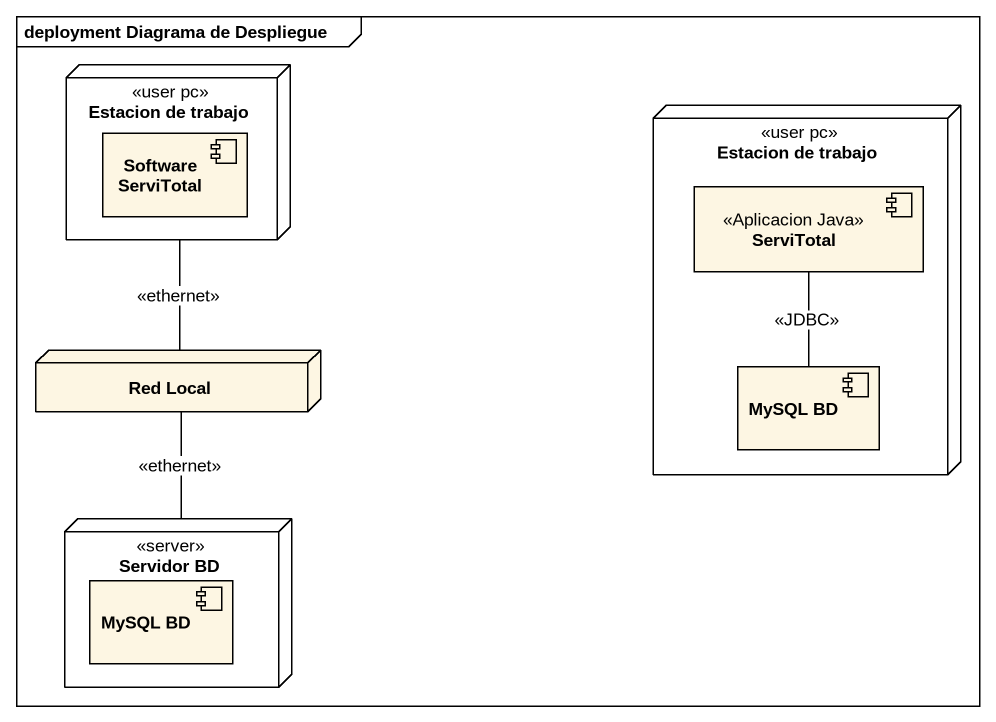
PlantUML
@startuml
mainframe deployment Diagrama de Despliegue
node "Estacion de trabajo" as Estacion_de_trabajo <<user pc>> {
  component "Software ServiTotal" as Software_ServiTotal
}
node "Estacion de trabajo" as Estacion_de_trabajo_2 <<user pc>> {
  component ServiTotal <<Aplicacion Java>>
  component "MySQL BD" as MySQL_BD
}
node "Red Local" as Red_Local
node "Servidor BD" as Servidor_BD <<server>> {
  component "MySQL BD" as MySQL_BD_2
}
ServiTotal -- MySQL_BD : <<JDBC>>
Red_Local -up- Estacion_de_trabajo : <<ethernet>>
Red_Local -- Servidor_BD : <<ethernet>>
@enduml
